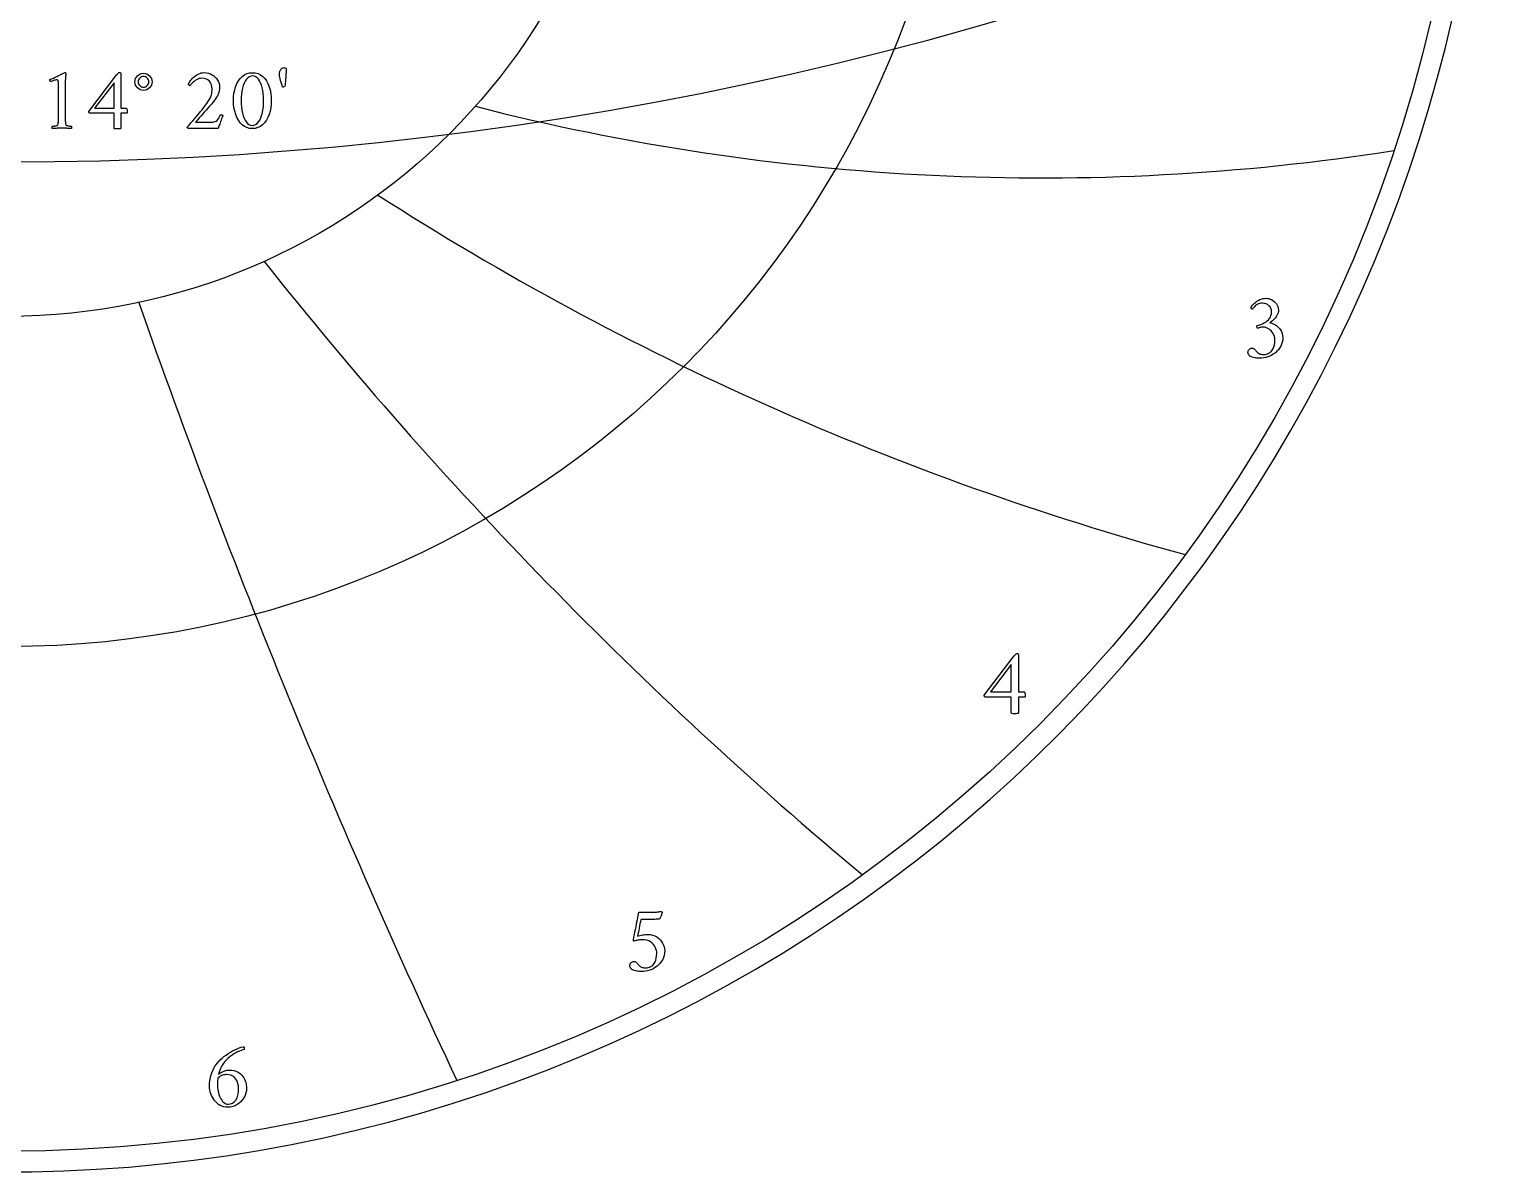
# Model space of a CAD drawing. Header units: millimetres. Extents: x -32.4 to 32.3, y -32.4 to 33.4.
# Drawn here: x 0.47 to 32.35, y -32.35 to -7.4 of the extents above; entities that cross this region are included whole.
import ezdxf

# ---------------------------------------------------------------- set-up
doc = ezdxf.new("R2010")
doc.units = ezdxf.units.MM
for name, color, linetype in [('CUT_OUTER', 1, 'Continuous'), ('ENGRAVE', 7, 'Continuous'), ('ENGRAVE_FINE', 8, 'Continuous'), ('TEXT', 5, 'Continuous')]:
    doc.layers.add(name, color=color, linetype=linetype)

msp = doc.modelspace()

# ---------------------------------------------------------------- linework, layer by layer
at = {"layer": 'CUT_OUTER'}
msp.add_arc((-0.0002, -0.0001), 32.35, 127.26523, 87.73645, dxfattribs=at)
at = {"layer": 'ENGRAVE'}
for radius in [31.9, 20.8814, 13.6687]:
    msp.add_circle((0, 0), radius, dxfattribs=at)
for centre, radius, start, end in [((22.591, 39.1288), 49.774, 255.60293, 278.88195), ((42.4698, 42.4698), 63.5877, 237.267067, 254.726329), ((77.8542, 44.9492), 92.2916, 218.472836, 230.112344), ((173.4463, 46.4748), 180.7749, 199.330783, 205.150537)]:
    msp.add_arc(centre, radius, start, end, dxfattribs=at)
at = {"layer": 'ENGRAVE_FINE'}
msp.add_arc((0, 66.8595), 77.157, 245.733951, 294.266049, dxfattribs=at)
at = {"layer": 'TEXT'}
for points in [[(6.0342, -8.2368), (6.0481, -8.2384), (6.0609, -8.2431), (6.0724, -8.251), (6.0827, -8.262), (6.0826, -8.2734), (6.0822, -8.288), (6.0816, -8.3059), (6.0808, -8.3271), (6.0797, -8.3506), (6.0784, -8.3755), (6.0768, -8.4016), (6.075, -8.4291), (6.073, -8.4572), (6.0708, -8.485), (6.0686, -8.5125), (6.0662, -8.5399), (6.0638, -8.566), (6.0616, -8.5899), (6.0595, -8.6116), (6.0575, -8.6312), (6.0514, -8.6414), (6.0429, -8.6506), (6.032, -8.6589), (6.0186, -8.6661), (6.0132, -8.6654), (6.0084, -8.6632), (6.0044, -8.6596), (6.0011, -8.6545), (5.9864, -8.605), (5.9734, -8.5595), (5.9622, -8.5181), (5.9526, -8.4806), (5.9449, -8.4472), (5.9394, -8.4177), (5.9362, -8.3923), (5.9351, -8.3708), (5.9359, -8.357), (5.9382, -8.3427), (5.9422, -8.3279), (5.9477, -8.3126), (5.9546, -8.2976), (5.9628, -8.2837), (5.9721, -8.2709), (5.9827, -8.2591), (5.9943, -8.2494), (6.0067, -8.2424), (6.02, -8.2382), (6.0342, -8.2368)], [(1.1093, -9.3442), (1.1093, -8.5768), (1.1088, -8.558), (1.1071, -8.5423), (1.1044, -8.5298), (1.1006, -8.5204), (1.0954, -8.5136), (1.0887, -8.5088), (1.0803, -8.5059), (1.0705, -8.5049), (1.0583, -8.5058), (1.0433, -8.5085), (1.0253, -8.5131), (1.0044, -8.5195), (0.9834, -8.5264), (0.9651, -8.5328), (0.9494, -8.5386), (0.9364, -8.5437), (0.9288, -8.5366), (0.9233, -8.5287), (0.92, -8.5201), (0.9189, -8.5107), (0.9189, -8.5106), (0.9189, -8.5102), (0.9189, -8.5096), (0.9189, -8.5088), (0.9192, -8.5053), (0.9199, -8.5025), (0.9211, -8.5004), (0.9228, -8.4991), (0.9615, -8.4815), (0.9998, -8.4639), (1.0377, -8.4461), (1.0753, -8.4282), (1.1111, -8.411), (1.1438, -8.3954), (1.1733, -8.3813), (1.1996, -8.3689), (1.2214, -8.3587), (1.2373, -8.3514), (1.2472, -8.347), (1.2511, -8.3456), (1.255, -8.3456), (1.2595, -8.3463), (1.2633, -8.3485), (1.2663, -8.3521), (1.2686, -8.3572), (1.2704, -8.3628), (1.272, -8.3679), (1.2733, -8.3725), (1.2744, -8.3767), (1.274, -8.3796), (1.2725, -8.3886), (1.2701, -8.4034), (1.2667, -8.4243), (1.2633, -8.4506), (1.2608, -8.4818), (1.2594, -8.5181), (1.2589, -8.5593), (1.2589, -9.3442), (1.259, -9.3652), (1.2591, -9.3854), (1.2594, -9.405), (1.2599, -9.4238), (1.2608, -9.4414), (1.2625, -9.4573), (1.2651, -9.4715), (1.2686, -9.484), (1.2719, -9.4888), (1.2778, -9.4933), (1.2865, -9.4975), (1.2978, -9.5015), (1.3106, -9.5051), (1.3237, -9.5081), (1.3373, -9.5104), (1.3512, -9.5122), (1.3642, -9.5135), (1.3752, -9.5144), (1.3841, -9.5149), (1.391, -9.5151), (1.3936, -9.5197), (1.3956, -9.5258), (1.397, -9.5333), (1.3978, -9.5423), (1.3977, -9.5513), (1.3966, -9.5588), (1.3943, -9.5649), (1.391, -9.5695), (1.3625, -9.5676), (1.3351, -9.5659), (1.309, -9.5642), (1.2842, -9.5627), (1.2594, -9.5614), (1.2336, -9.5605), (1.2069, -9.56), (1.1792, -9.5598), (1.1527, -9.56), (1.1273, -9.5605), (1.1031, -9.5614), (1.0802, -9.5627), (1.057, -9.5642), (1.0321, -9.5659), (1.0055, -9.5676), (0.9772, -9.5695), (0.9739, -9.5649), (0.9716, -9.5588), (0.9705, -9.5513), (0.9704, -9.5423), (0.9712, -9.5333), (0.9726, -9.5258), (0.9746, -9.5197), (0.9772, -9.5151), (0.9841, -9.5149), (0.993, -9.5144), (1.004, -9.5135), (1.017, -9.5122), (1.0309, -9.5104), (1.0445, -9.5081), (1.0576, -9.5051), (1.0705, -9.5015), (1.0816, -9.4975), (1.0899, -9.4933), (1.0952, -9.4888), (1.0976, -9.484), (1.1012, -9.4715), (1.104, -9.4573), (1.106, -9.4414), (1.1074, -9.4238), (1.1082, -9.405), (1.1088, -9.3854), (1.1092, -9.3652), (1.1093, -9.3442)], [(2.444, -8.3417), (2.4512, -8.3424), (2.4573, -8.3446), (2.4624, -8.3483), (2.4663, -8.3534), (2.4693, -8.3592), (2.4714, -8.365), (2.4727, -8.3708), (2.4731, -8.3767), (2.4731, -9.1246), (2.5858, -9.1246), (2.5905, -9.1261), (2.595, -9.1305), (2.5993, -9.1377), (2.6033, -9.1479), (2.6067, -9.1601), (2.6091, -9.1732), (2.6106, -9.1873), (2.611, -9.2023), (2.6107, -9.2123), (2.6096, -9.2208), (2.6078, -9.2278), (2.6052, -9.2334), (2.4731, -9.2334), (2.4731, -9.5656), (2.4723, -9.5659), (2.47, -9.5668), (2.466, -9.5684), (2.4605, -9.5705), (2.4514, -9.5726), (2.4369, -9.5741), (2.417, -9.575), (2.3915, -9.5753), (2.3618, -9.5744), (2.3405, -9.5715), (2.3278, -9.5666), (2.3235, -9.5598), (2.3235, -9.2334), (1.7893, -9.2334), (1.7847, -9.2302), (1.7808, -9.2264), (1.7774, -9.2219), (1.7747, -9.2169), (1.7726, -9.2117), (1.7711, -9.2069), (1.7701, -9.2025), (1.7698, -9.1984), (2.3876, -8.3903), (2.393, -8.384), (2.3993, -8.3769), (2.4066, -8.369), (2.4148, -8.3602), (2.4232, -8.3521), (2.4309, -8.3463), (2.4378, -8.3429), (2.444, -8.3417)], [(2.3235, -8.569), (1.8981, -9.1246), (2.3235, -9.1246)], [(2.7801, -8.5476), (2.7835, -8.5102), (2.7939, -8.4757), (2.8112, -8.4442), (2.8354, -8.4155), (2.8645, -8.3917), (2.8964, -8.3747), (2.9311, -8.3645), (2.9685, -8.3611), (3.0058, -8.3645), (3.0401, -8.3747), (3.0714, -8.3917), (3.0996, -8.4155), (3.123, -8.4442), (3.1397, -8.4757), (3.1497, -8.5102), (3.1531, -8.5476), (3.1497, -8.585), (3.1397, -8.6195), (3.123, -8.6511), (3.0996, -8.6797), (3.0714, -8.7035), (3.0401, -8.7205), (3.0058, -8.7307), (2.9685, -8.7341), (2.9311, -8.7307), (2.8964, -8.7205), (2.8645, -8.7035), (2.8354, -8.6797), (2.8112, -8.6511), (2.7939, -8.6195), (2.7835, -8.585), (2.7801, -8.5476)], [(2.85, -8.5476), (2.8522, -8.571), (2.8587, -8.5926), (2.8697, -8.6123), (2.885, -8.6302), (2.9033, -8.6451), (2.9233, -8.6557), (2.9451, -8.6621), (2.9685, -8.6642), (2.9918, -8.6621), (3.0132, -8.6557), (3.0326, -8.6451), (3.0501, -8.6302), (3.0646, -8.6123), (3.0749, -8.5926), (3.0811, -8.571), (3.0831, -8.5476), (3.0811, -8.5243), (3.0749, -8.5027), (3.0646, -8.483), (3.0501, -8.4651), (3.0326, -8.4502), (3.0132, -8.4396), (2.9918, -8.4332), (2.9685, -8.4311), (2.9451, -8.4332), (2.9233, -8.4396), (2.9033, -8.4502), (2.885, -8.4651), (2.8697, -8.483), (2.8587, -8.5027), (2.8522, -8.5243), (2.85, -8.5476)], [(4.7014, -9.28), (4.6916, -9.3041), (4.6815, -9.3298), (4.6712, -9.3571), (4.6606, -9.3859), (4.6502, -9.415), (4.6402, -9.443), (4.6308, -9.4699), (4.6218, -9.4957), (4.6138, -9.5189), (4.6072, -9.5379), (4.6021, -9.5529), (4.5985, -9.5637), (3.9418, -9.5637), (3.9388, -9.5614), (3.9358, -9.5586), (3.9325, -9.5551), (3.9292, -9.5511), (3.9262, -9.5469), (3.9241, -9.543), (3.9228, -9.5396), (3.9224, -9.5365), (3.9625, -9.4913), (4.003, -9.4452), (4.0441, -9.3981), (4.0856, -9.35), (4.1269, -9.3015), (4.1672, -9.2533), (4.2065, -9.2054), (4.2449, -9.1577), (4.2814, -9.111), (4.3153, -9.0663), (4.3465, -9.0236), (4.3751, -8.9828), (4.4016, -8.9414), (4.4229, -8.9027), (4.439, -8.8666), (4.4499, -8.8332), (4.4571, -8.8008), (4.4622, -8.7676), (4.4653, -8.7338), (4.4664, -8.6992), (4.4627, -8.6525), (4.4516, -8.6098), (4.433, -8.5709), (4.4071, -8.536), (4.3755, -8.5071), (4.3398, -8.4864), (4.3002, -8.474), (4.2565, -8.4699), (4.2199, -8.472), (4.1856, -8.4782), (4.1538, -8.4885), (4.1244, -8.5029), (4.0976, -8.5198), (4.0734, -8.5374), (4.052, -8.5558), (4.0331, -8.5748), (4.0171, -8.593), (4.004, -8.6088), (3.9938, -8.6222), (3.9865, -8.6331), (3.9806, -8.6323), (3.9746, -8.63), (3.9685, -8.626), (3.9622, -8.6205), (3.9567, -8.6146), (3.9528, -8.6096), (3.9504, -8.6054), (3.9496, -8.602), (3.9538, -8.5918), (3.9605, -8.5785), (3.9698, -8.5621), (3.9816, -8.5428), (3.996, -8.5216), (4.013, -8.5), (4.0325, -8.4779), (4.0545, -8.4554), (4.0787, -8.4334), (4.1048, -8.4131), (4.1326, -8.3945), (4.1623, -8.3776), (4.1938, -8.3636), (4.2272, -8.3536), (4.2623, -8.3476), (4.2993, -8.3456), (4.3439, -8.3484), (4.3865, -8.357), (4.427, -8.3713), (4.4654, -8.3912), (4.5008, -8.4157), (4.5324, -8.4435), (4.5601, -8.4745), (4.5839, -8.5088), (4.603, -8.5453), (4.6167, -8.5831), (4.6249, -8.6221), (4.6276, -8.6623), (4.6258, -8.7024), (4.6203, -8.7414), (4.6112, -8.7792), (4.5985, -8.8157), (4.5826, -8.8511), (4.564, -8.8852), (4.5427, -8.9181), (4.5188, -8.9498), (4.4849, -8.9912), (4.4491, -9.034), (4.4115, -9.0782), (4.3721, -9.1237), (4.3324, -9.1691), (4.2937, -9.213), (4.2561, -9.2555), (4.2196, -9.2966), (4.1855, -9.3349), (4.155, -9.3692), (4.1282, -9.3995), (4.105, -9.4258), (4.4819, -9.4258), (4.5088, -9.4235), (4.5331, -9.4168), (4.5549, -9.4055), (4.5742, -9.3898), (4.5919, -9.3695), (4.6089, -9.3444), (4.6254, -9.3146), (4.6412, -9.28), (4.644, -9.2749), (4.6485, -9.2713), (4.6547, -9.2691), (4.6626, -9.2684), (4.666, -9.2686), (4.6704, -9.2694), (4.6757, -9.2706), (4.682, -9.2723), (4.6883, -9.2742), (4.6937, -9.2762), (4.698, -9.2781), (4.7014, -9.28)], [(5.3445, -8.3475), (5.4089, -8.3527), (5.4681, -8.3684), (5.5221, -8.3945), (5.5708, -8.4311), (5.6142, -8.4763), (5.6519, -8.5284), (5.6841, -8.5875), (5.7107, -8.6535), (5.7315, -8.7246), (5.7464, -8.799), (5.7553, -8.8766), (5.7583, -8.9575), (5.7553, -9.0385), (5.7461, -9.1161), (5.731, -9.1905), (5.7097, -9.2616), (5.6827, -9.3276), (5.6502, -9.3869), (5.6123, -9.4393), (5.5689, -9.485), (5.5202, -9.522), (5.4666, -9.5484), (5.408, -9.5642), (5.3445, -9.5695), (5.2826, -9.5642), (5.225, -9.5484), (5.1718, -9.522), (5.123, -9.485), (5.0791, -9.4393), (5.0407, -9.3869), (5.0077, -9.3276), (4.9802, -9.2616), (4.9585, -9.1905), (4.9431, -9.1161), (4.9338, -9.0385), (4.9307, -8.9575), (4.9337, -8.8766), (4.9428, -8.799), (4.958, -8.7246), (4.9792, -8.6535), (5.0063, -8.5875), (5.039, -8.5284), (5.0772, -8.4763), (5.1211, -8.4311), (5.17, -8.3945), (5.2235, -8.3684), (5.2817, -8.3527), (5.3445, -8.3475)], [(5.3542, -8.4175), (5.3158, -8.422), (5.2801, -8.4357), (5.2473, -8.4584), (5.2172, -8.4903), (5.1902, -8.5298), (5.1665, -8.5756), (5.146, -8.6275), (5.1288, -8.6856), (5.1152, -8.7485), (5.1055, -8.8148), (5.0997, -8.8845), (5.0978, -8.9575), (5.0997, -9.0299), (5.1055, -9.0991), (5.1152, -9.1654), (5.1288, -9.2286), (5.1458, -9.2871), (5.1655, -9.3395), (5.188, -9.3857), (5.2133, -9.4258), (5.2411, -9.458), (5.2709, -9.4811), (5.3028, -9.495), (5.3367, -9.4996), (5.3776, -9.4948), (5.4149, -9.4806), (5.4485, -9.457), (5.4785, -9.4238), (5.5049, -9.3828), (5.5278, -9.3354), (5.5472, -9.2817), (5.563, -9.2218), (5.5754, -9.1573), (5.5842, -9.0901), (5.5895, -9.0203), (5.5912, -8.9478), (5.5893, -8.8749), (5.5837, -8.8058), (5.5743, -8.7404), (5.5611, -8.6788), (5.5446, -8.6221), (5.5252, -8.5714), (5.5028, -8.5269), (5.4776, -8.4884), (5.4498, -8.4574), (5.42, -8.4352), (5.3881, -8.4219), (5.3542, -8.4175)], [(27.4897, -13.2744), (27.5162, -13.2762), (27.5441, -13.2819), (27.5732, -13.2913), (27.6036, -13.3044), (27.6336, -13.3212), (27.6614, -13.3414), (27.687, -13.3652), (27.7104, -13.3925), (27.7299, -13.423), (27.7438, -13.4567), (27.7521, -13.4935), (27.7549, -13.5334), (27.7529, -13.5649), (27.7469, -13.595), (27.7369, -13.6239), (27.7228, -13.6515), (27.706, -13.6775), (27.6876, -13.7018), (27.6676, -13.7242), (27.6461, -13.7448), (27.6244, -13.7634), (27.6039, -13.78), (27.5845, -13.7945), (27.5663, -13.8069), (27.5959, -13.813), (27.6264, -13.823), (27.658, -13.8368), (27.6907, -13.8546), (27.7226, -13.8762), (27.7521, -13.9015), (27.7791, -13.9306), (27.8036, -13.9634), (27.824, -14), (27.8386, -14.0403), (27.8473, -14.0844), (27.8502, -14.1323), (27.8475, -14.1828), (27.8391, -14.231), (27.8252, -14.2766), (27.8057, -14.3198), (27.7816, -14.3602), (27.7539, -14.3975), (27.7225, -14.4317), (27.6876, -14.4628), (27.6497, -14.4906), (27.6096, -14.5149), (27.5673, -14.5357), (27.5228, -14.5529), (27.477, -14.5665), (27.4306, -14.5763), (27.3837, -14.5821), (27.3363, -14.584), (27.3154, -14.5833), (27.292, -14.5812), (27.2662, -14.5776), (27.2379, -14.5726), (27.2091, -14.5661), (27.1817, -14.5579), (27.1557, -14.548), (27.1312, -14.5364), (27.1265, -14.5322), (27.1208, -14.526), (27.1141, -14.5177), (27.1063, -14.5074), (27.0991, -14.4958), (27.0939, -14.484), (27.0908, -14.472), (27.0897, -14.4597), (27.0913, -14.439), (27.0962, -14.4203), (27.1043, -14.4037), (27.1156, -14.3892), (27.129, -14.3774), (27.1433, -14.369), (27.1586, -14.364), (27.1747, -14.3623), (27.1943, -14.3643), (27.2117, -14.3703), (27.227, -14.3804), (27.24, -14.3944), (27.2519, -14.41), (27.2641, -14.4247), (27.2763, -14.4385), (27.2887, -14.4514), (27.3039, -14.4648), (27.3205, -14.476), (27.3386, -14.485), (27.3581, -14.4918), (27.3782, -14.4968), (27.3982, -14.5004), (27.4181, -14.5025), (27.4379, -14.5032), (27.4649, -14.5013), (27.492, -14.4957), (27.5193, -14.4863), (27.5467, -14.4732), (27.573, -14.4557), (27.5972, -14.4333), (27.6191, -14.4059), (27.6389, -14.3737), (27.6552, -14.3361), (27.6669, -14.2926), (27.6738, -14.2433), (27.6762, -14.1882), (27.6738, -14.148), (27.6669, -14.1103), (27.6552, -14.075), (27.6389, -14.0421), (27.6189, -14.0121), (27.5961, -13.9854), (27.5707, -13.9619), (27.5425, -13.9416), (27.5125, -13.9253), (27.4816, -13.9136), (27.4498, -13.9067), (27.4171, -13.9043), (27.4005, -13.905), (27.3837, -13.9069), (27.3668, -13.9102), (27.3498, -13.9147), (27.3337, -13.9195), (27.3195, -13.9235), (27.3073, -13.9267), (27.297, -13.9292), (27.2915, -13.9205), (27.2876, -13.9111), (27.2853, -13.9008), (27.2845, -13.8898), (27.2848, -13.8831), (27.2856, -13.8774), (27.2869, -13.8727), (27.2887, -13.8691), (27.3286, -13.8586), (27.3674, -13.8458), (27.4052, -13.8306), (27.442, -13.8131), (27.4765, -13.7931), (27.5075, -13.7704), (27.5351, -13.745), (27.5591, -13.7168), (27.5786, -13.6855), (27.5925, -13.6507), (27.6009, -13.6125), (27.6036, -13.5707), (27.6002, -13.532), (27.5897, -13.4966), (27.5722, -13.4646), (27.5477, -13.436), (27.5178, -13.4124), (27.484, -13.3956), (27.4463, -13.3855), (27.4047, -13.3821), (27.3736, -13.384), (27.3446, -13.3896), (27.3177, -13.399), (27.2928, -13.4122), (27.2702, -13.4273), (27.2501, -13.4427), (27.2324, -13.4584), (27.2172, -13.4743), (27.2043, -13.4889), (27.1936, -13.5005), (27.1851, -13.5091), (27.1788, -13.5147), (27.1747, -13.5138), (27.1705, -13.5111), (27.1664, -13.5066), (27.1623, -13.5002), (27.1586, -13.493), (27.156, -13.4857), (27.1545, -13.4785), (27.154, -13.4712), (27.1706, -13.4476), (27.1895, -13.4243), (27.2105, -13.4015), (27.2338, -13.379), (27.2591, -13.3576), (27.2863, -13.3381), (27.3155, -13.3203), (27.3467, -13.3044), (27.3797, -13.2913), (27.4146, -13.2819), (27.4512, -13.2762), (27.4897, -13.2744)], [(22.046, -21.0306), (22.0537, -21.0314), (22.0603, -21.0337), (22.0657, -21.0376), (22.0699, -21.043), (22.073, -21.0492), (22.0753, -21.0554), (22.0767, -21.0617), (22.0771, -21.0679), (22.0771, -21.8657), (22.1973, -21.8657), (22.2024, -21.8673), (22.2072, -21.8719), (22.2117, -21.8797), (22.216, -21.8906), (22.2196, -21.9035), (22.2222, -21.9175), (22.2237, -21.9325), (22.2243, -21.9486), (22.2239, -21.9592), (22.2227, -21.9683), (22.2208, -21.9758), (22.218, -21.9817), (22.0771, -21.9817), (22.0771, -22.3361), (22.0763, -22.3364), (22.0738, -22.3374), (22.0695, -22.339), (22.0637, -22.3413), (22.054, -22.3435), (22.0385, -22.3452), (22.0172, -22.3461), (21.9901, -22.3465), (21.9584, -22.3454), (21.9357, -22.3423), (21.9221, -22.3371), (21.9176, -22.3299), (21.9176, -21.9817), (21.3477, -21.9817), (21.3428, -21.9783), (21.3386, -21.9742), (21.3351, -21.9695), (21.3321, -21.9641), (21.3299, -21.9586), (21.3283, -21.9535), (21.3273, -21.9488), (21.327, -21.9444), (21.9859, -21.0824), (21.9916, -21.0757), (21.9984, -21.0681), (22.0061, -21.0597), (22.015, -21.0503), (22.0239, -21.0417), (22.0321, -21.0355), (22.0394, -21.0318), (22.046, -21.0306)], [(21.9176, -21.273), (21.4637, -21.8657), (21.9176, -21.8657)], [(13.9717, -27.1673), (14.0296, -27.1707), (14.0829, -27.1808), (14.1316, -27.1976), (14.1759, -27.2212), (14.2154, -27.2499), (14.2502, -27.2821), (14.2802, -27.3177), (14.3054, -27.3569), (14.3253, -27.3982), (14.3396, -27.4401), (14.3481, -27.4826), (14.351, -27.5258), (14.3482, -27.5764), (14.3398, -27.6245), (14.3259, -27.6702), (14.3064, -27.7133), (14.2823, -27.7538), (14.2546, -27.7911), (14.2233, -27.8253), (14.1883, -27.8563), (14.1504, -27.8841), (14.1103, -27.9084), (14.068, -27.9292), (14.0235, -27.9465), (13.9777, -27.9601), (13.9313, -27.9698), (13.8844, -27.9756), (13.837, -27.9776), (13.8161, -27.9768), (13.7927, -27.9747), (13.7669, -27.9712), (13.7386, -27.9662), (13.7098, -27.9596), (13.6824, -27.9514), (13.6564, -27.9415), (13.6319, -27.9299), (13.6272, -27.9258), (13.6215, -27.9195), (13.6148, -27.9113), (13.607, -27.9009), (13.5998, -27.8894), (13.5946, -27.8776), (13.5915, -27.8655), (13.5904, -27.8532), (13.5921, -27.8325), (13.5969, -27.8139), (13.605, -27.7973), (13.6163, -27.7828), (13.6297, -27.771), (13.6441, -27.7626), (13.6593, -27.7575), (13.6754, -27.7558), (13.695, -27.7578), (13.7124, -27.7639), (13.7277, -27.7739), (13.7407, -27.788), (13.7527, -27.8036), (13.7648, -27.8183), (13.777, -27.8321), (13.7894, -27.8449), (13.8046, -27.8583), (13.8212, -27.8695), (13.8393, -27.8785), (13.8588, -27.8853), (13.8789, -27.8903), (13.8989, -27.8939), (13.9188, -27.896), (13.9386, -27.8967), (13.9656, -27.8949), (13.9927, -27.8892), (14.02, -27.8798), (14.0474, -27.8667), (14.0737, -27.8492), (14.0979, -27.8268), (14.1198, -27.7995), (14.1396, -27.7672), (14.1559, -27.7296), (14.1676, -27.6862), (14.1746, -27.6369), (14.1769, -27.5818), (14.1749, -27.5493), (14.1689, -27.5162), (14.1588, -27.4825), (14.1448, -27.4481), (14.1263, -27.4147), (14.1031, -27.3839), (14.075, -27.3556), (14.0422, -27.33), (14.004, -27.3087), (13.9598, -27.2935), (13.9097, -27.2843), (13.8536, -27.2813), (13.8356, -27.2819), (13.8148, -27.2836), (13.7911, -27.2865), (13.7645, -27.2906), (13.7385, -27.2955), (13.7163, -27.3007), (13.6981, -27.3063), (13.6837, -27.3124), (13.6806, -27.3118), (13.6777, -27.31), (13.6749, -27.3071), (13.6723, -27.303), (13.67, -27.2983), (13.6684, -27.2935), (13.6674, -27.2885), (13.6671, -27.2834), (13.6785, -27.2264), (13.6899, -27.1694), (13.7013, -27.1124), (13.7127, -27.0554), (13.7239, -26.9994), (13.7347, -26.9453), (13.7451, -26.8932), (13.7552, -26.843), (13.7644, -26.7961), (13.7725, -26.7536), (13.7795, -26.7158), (13.7852, -26.6824), (14.0836, -26.6824), (14.1045, -26.6821), (14.1256, -26.6814), (14.147, -26.6801), (14.1686, -26.6783), (14.1895, -26.6761), (14.2085, -26.6739), (14.2257, -26.6715), (14.2411, -26.6689), (14.2538, -26.6667), (14.2629, -26.665), (14.2683, -26.6641), (14.2701, -26.6638), (14.2751, -26.6667), (14.2797, -26.6694), (14.2839, -26.6719), (14.2878, -26.6741), (14.2909, -26.6764), (14.2932, -26.6793), (14.2946, -26.6827), (14.295, -26.6865), (14.2946, -26.6909), (14.2932, -26.6977), (14.2909, -26.7069), (14.2878, -26.7187), (14.2837, -26.7319), (14.2789, -26.7459), (14.2734, -26.7604), (14.267, -26.7757), (14.26, -26.7907), (14.2523, -26.8047), (14.2439, -26.8176), (14.2349, -26.8295), (14.2132, -26.8316), (14.1893, -26.8337), (14.1634, -26.8357), (14.1354, -26.8378), (14.1051, -26.8396), (14.0722, -26.8409), (14.0368, -26.8417), (13.9987, -26.842), (13.8287, -26.842), (13.8195, -26.8877), (13.8104, -26.9339), (13.8014, -26.9805), (13.7925, -27.0274), (13.7836, -27.074), (13.7746, -27.1194), (13.7655, -27.1636), (13.7562, -27.2067), (13.7786, -27.1987), (13.8041, -27.1914), (13.833, -27.1847), (13.865, -27.1787), (13.8969, -27.1737), (13.9254, -27.1702), (13.9503, -27.168), (13.9717, -27.1673)], [(4.8459, -30.1273), (4.8966, -30.1298), (4.943, -30.1372), (4.9852, -30.1495), (5.0231, -30.1667), (5.057, -30.1878), (5.0873, -30.2115), (5.114, -30.238), (5.137, -30.2672), (5.1568, -30.2982), (5.1736, -30.3299), (5.1873, -30.3624), (5.1982, -30.3957), (5.2063, -30.4285), (5.2122, -30.4597), (5.2156, -30.4891), (5.2168, -30.5169), (5.2134, -30.5719), (5.2031, -30.6249), (5.1859, -30.676), (5.1619, -30.7252), (5.1321, -30.771), (5.0977, -30.8122), (5.0585, -30.8487), (5.0148, -30.8806), (4.9672, -30.9064), (4.9166, -30.9249), (4.863, -30.936), (4.8065, -30.9397), (4.762, -30.9371), (4.7197, -30.9296), (4.6796, -30.9169), (4.6418, -30.8992), (4.6063, -30.8774), (4.5736, -30.8524), (4.5437, -30.8241), (4.5164, -30.7925), (4.492, -30.7584), (4.4705, -30.7223), (4.4521, -30.6843), (4.4366, -30.6444), (4.4244, -30.6035), (4.4156, -30.5628), (4.4104, -30.5222), (4.4086, -30.4817), (4.4117, -30.405), (4.4211, -30.3304), (4.4366, -30.2579), (4.4584, -30.1874), (4.4861, -30.1202), (4.5195, -30.0574), (4.5586, -29.999), (4.6034, -29.945), (4.6411, -29.9064), (4.6814, -29.8693), (4.7245, -29.8338), (4.7702, -29.7999), (4.8176, -29.7679), (4.8656, -29.7383), (4.914, -29.7109), (4.963, -29.6859), (5.0113, -29.6638), (5.058, -29.645), (5.103, -29.6296), (5.1464, -29.6176), (5.153, -29.619), (5.1583, -29.6235), (5.1623, -29.631), (5.165, -29.6414), (5.1668, -29.6525), (5.1681, -29.6619), (5.1689, -29.6696), (5.1692, -29.6756), (5.1359, -29.687), (5.1005, -29.7004), (5.0629, -29.716), (5.0231, -29.7336), (4.9821, -29.7538), (4.9409, -29.7771), (4.8997, -29.8035), (4.8583, -29.8331), (4.8179, -29.8662), (4.7796, -29.9033), (4.7433, -29.9444), (4.7091, -29.9895), (4.6779, -30.0392), (4.6506, -30.0939), (4.6271, -30.1537), (4.6076, -30.2185), (4.6353, -30.198), (4.6646, -30.1799), (4.6954, -30.1643), (4.7278, -30.1512), (4.76, -30.1407), (4.7904, -30.1333), (4.8191, -30.1288), (4.8459, -30.1273)], [(4.591, -30.3076), (4.589, -30.3243), (4.5874, -30.3413), (4.5859, -30.3585), (4.5848, -30.376), (4.5839, -30.3936), (4.5832, -30.4112), (4.5828, -30.4288), (4.5827, -30.4465), (4.5836, -30.481), (4.5863, -30.5164), (4.5909, -30.5525), (4.5972, -30.5894), (4.6054, -30.6261), (4.6156, -30.6615), (4.6277, -30.6955), (4.6418, -30.7283), (4.6578, -30.7589), (4.6757, -30.7866), (4.6956, -30.8112), (4.7174, -30.8329), (4.7411, -30.8506), (4.7666, -30.8632), (4.7939, -30.8708), (4.8231, -30.8733), (4.8696, -30.8676), (4.9117, -30.8506), (4.9494, -30.8221), (4.9826, -30.7822), (5.0098, -30.7337), (5.0293, -30.6796), (5.0409, -30.6198), (5.0448, -30.5542), (5.0432, -30.5115), (5.0383, -30.4703), (5.0302, -30.4307), (5.0189, -30.3926), (5.0041, -30.3571), (4.9855, -30.3252), (4.9632, -30.297), (4.9371, -30.2724), (4.9069, -30.2524), (4.8723, -30.2382), (4.8333, -30.2297), (4.7899, -30.2268), (4.7676, -30.2276), (4.7441, -30.2302), (4.7194, -30.2344), (4.6936, -30.2403), (4.6673, -30.2495), (4.6415, -30.2638), (4.6161, -30.2832), (4.591, -30.3076)]]:
    msp.add_lwpolyline(points, close=True, dxfattribs=at)

doc.saveas('drawing.dxf')
